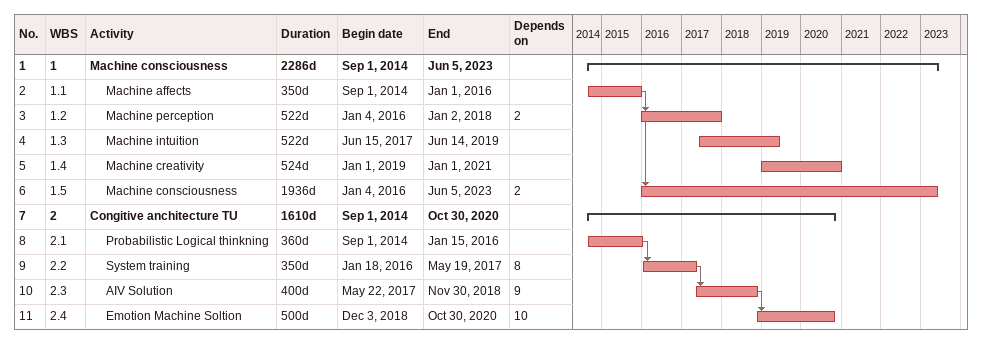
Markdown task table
| ID | WBS | Task | Duration | Start | Finish | Predecessors |
|---|---|---|---|---|---|---|
| 1 | 1 | **Machine consciousness** | 2286d | 2014-09-01 | 2023-06-05 |  |
| 2 | 1.1 | Machine affects | 350d | 2014-09-01 | 2016-01-01 |  |
| 3 | 1.2 | Machine perception | 522d | 2016-01-04 | 2018-01-02 | 2 |
| 4 | 1.3 | Machine intuition | 522d | 2017-06-15 | 2019-06-14 |  |
| 5 | 1.4 | Machine creativity | 524d | 2019-01-01 | 2021-01-01 |  |
| 6 | 1.5 | Machine consciousness | 1936d | 2016-01-04 | 2023-06-05 | 2 |
| 7 | 2 | **Congitive anchitecture TU** | 1610d | 2014-09-01 | 2020-10-30 |  |
| 8 | 2.1 | Probabilistic Logical thinkning | 360d | 2014-09-01 | 2016-01-15 |  |
| 9 | 2.2 | System training | 350d | 2016-01-18 | 2017-05-19 | 8 |
| 10 | 2.3 | AIV Solution | 400d | 2017-05-22 | 2018-11-30 | 9 |
| 11 | 2.4 | Emotion Machine Soltion | 500d | 2018-12-03 | 2020-10-30 | 10 |
